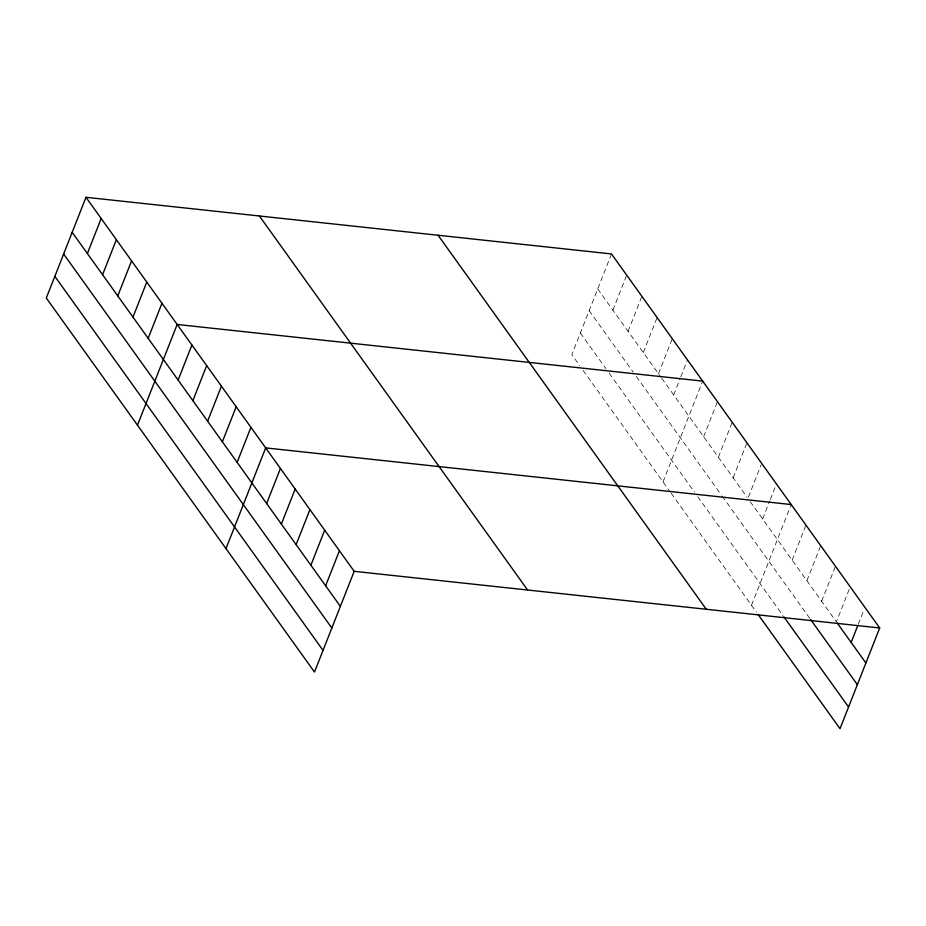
<?xml version="1.0" encoding="UTF-8"?>
<svg xmlns="http://www.w3.org/2000/svg" width="926" height="926" viewBox="0 0 926 926"><rect width="100%" height="100%" fill="white"/><g stroke="black" fill="none" stroke-linecap="round" stroke-linejoin="round"><path stroke-width="0.69" stroke-dasharray="4.63 3.47" d="M611.496 253.944L571.817 354.681L579.815 365.828M612.896 310.175L626.694 275.138M628.094 331.369L641.892 296.332M643.292 352.563L657.09 317.525M658.49 373.757L672.288 338.719M673.688 394.951L680.332 378.086M680.841 376.789L687.486 359.913M663.004 481.844L702.684 381.107M703.644 436.713L717.442 401.687M718.391 457.282L732.188 422.256M733.137 477.862L746.946 442.825M748.405 497.135L761.184 464.69M762.642 519L769.795 500.839M770.305 499.542L776.439 483.974M751.518 605.268L791.198 504.543M792.147 560.149L805.944 525.111M806.893 580.718L820.691 545.68M821.651 601.287L835.449 566.249M849.177 589.422L836.398 621.855L750.349 501.857M858.309 624.263L863.923 609.991M597.698 288.97L660.886 377.102M661.696 378.213L747.074 497.285M589.156 310.661L633.153 372.009M636.359 376.477L721.319 494.97M722.141 496.116L809.833 618.394M580.359 332.99L605.951 368.687M609.158 373.155L694.5 492.169M697.776 496.73L783.002 615.593M583.021 370.296L670.378 492.134M671.2 493.269L756.426 612.132"/><path stroke-width="1.39" d="M85.979 197.296L46.3 298.033L314.504 672.056L354.183 571.319L85.979 197.296L611.496 253.944L879.7 627.967L840.021 728.704L758.07 614.413M87.38 253.527L101.177 218.49M102.578 274.721L116.375 239.684M117.776 295.915L131.573 260.877M132.974 317.109L146.771 282.083M148.172 338.303L161.969 303.277M137.488 425.196L177.167 324.47L702.684 381.107M178.116 380.077L191.913 345.039M192.874 400.645L206.672 365.608M207.621 421.214L221.418 386.177M222.367 441.783L236.176 406.757M237.125 462.352L250.923 427.326M225.99 548.632L265.669 447.895L791.198 504.543M266.63 503.501L280.428 468.463M281.377 524.07L295.174 489.044M296.123 544.638L309.932 509.613M310.881 565.219L324.679 530.181M325.628 585.788L339.425 550.75M851.144 642.436L857.789 625.559M354.183 571.319L879.7 627.967M837.22 623.001L865.903 663.004M810.644 619.54L857.36 684.684M783.824 616.739L848.563 707.024M438.079 235.25L706.283 609.273M259.407 215.989L527.6 590.012M72.182 232.333L340.374 606.356M63.639 254.013L331.844 628.036M54.842 276.353L323.035 650.376"/></g></svg>
